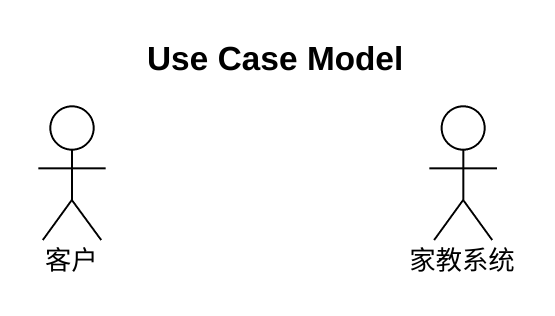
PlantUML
@startuml
title Use Case Model
actor 客户
actor 家教系统
@enduml
